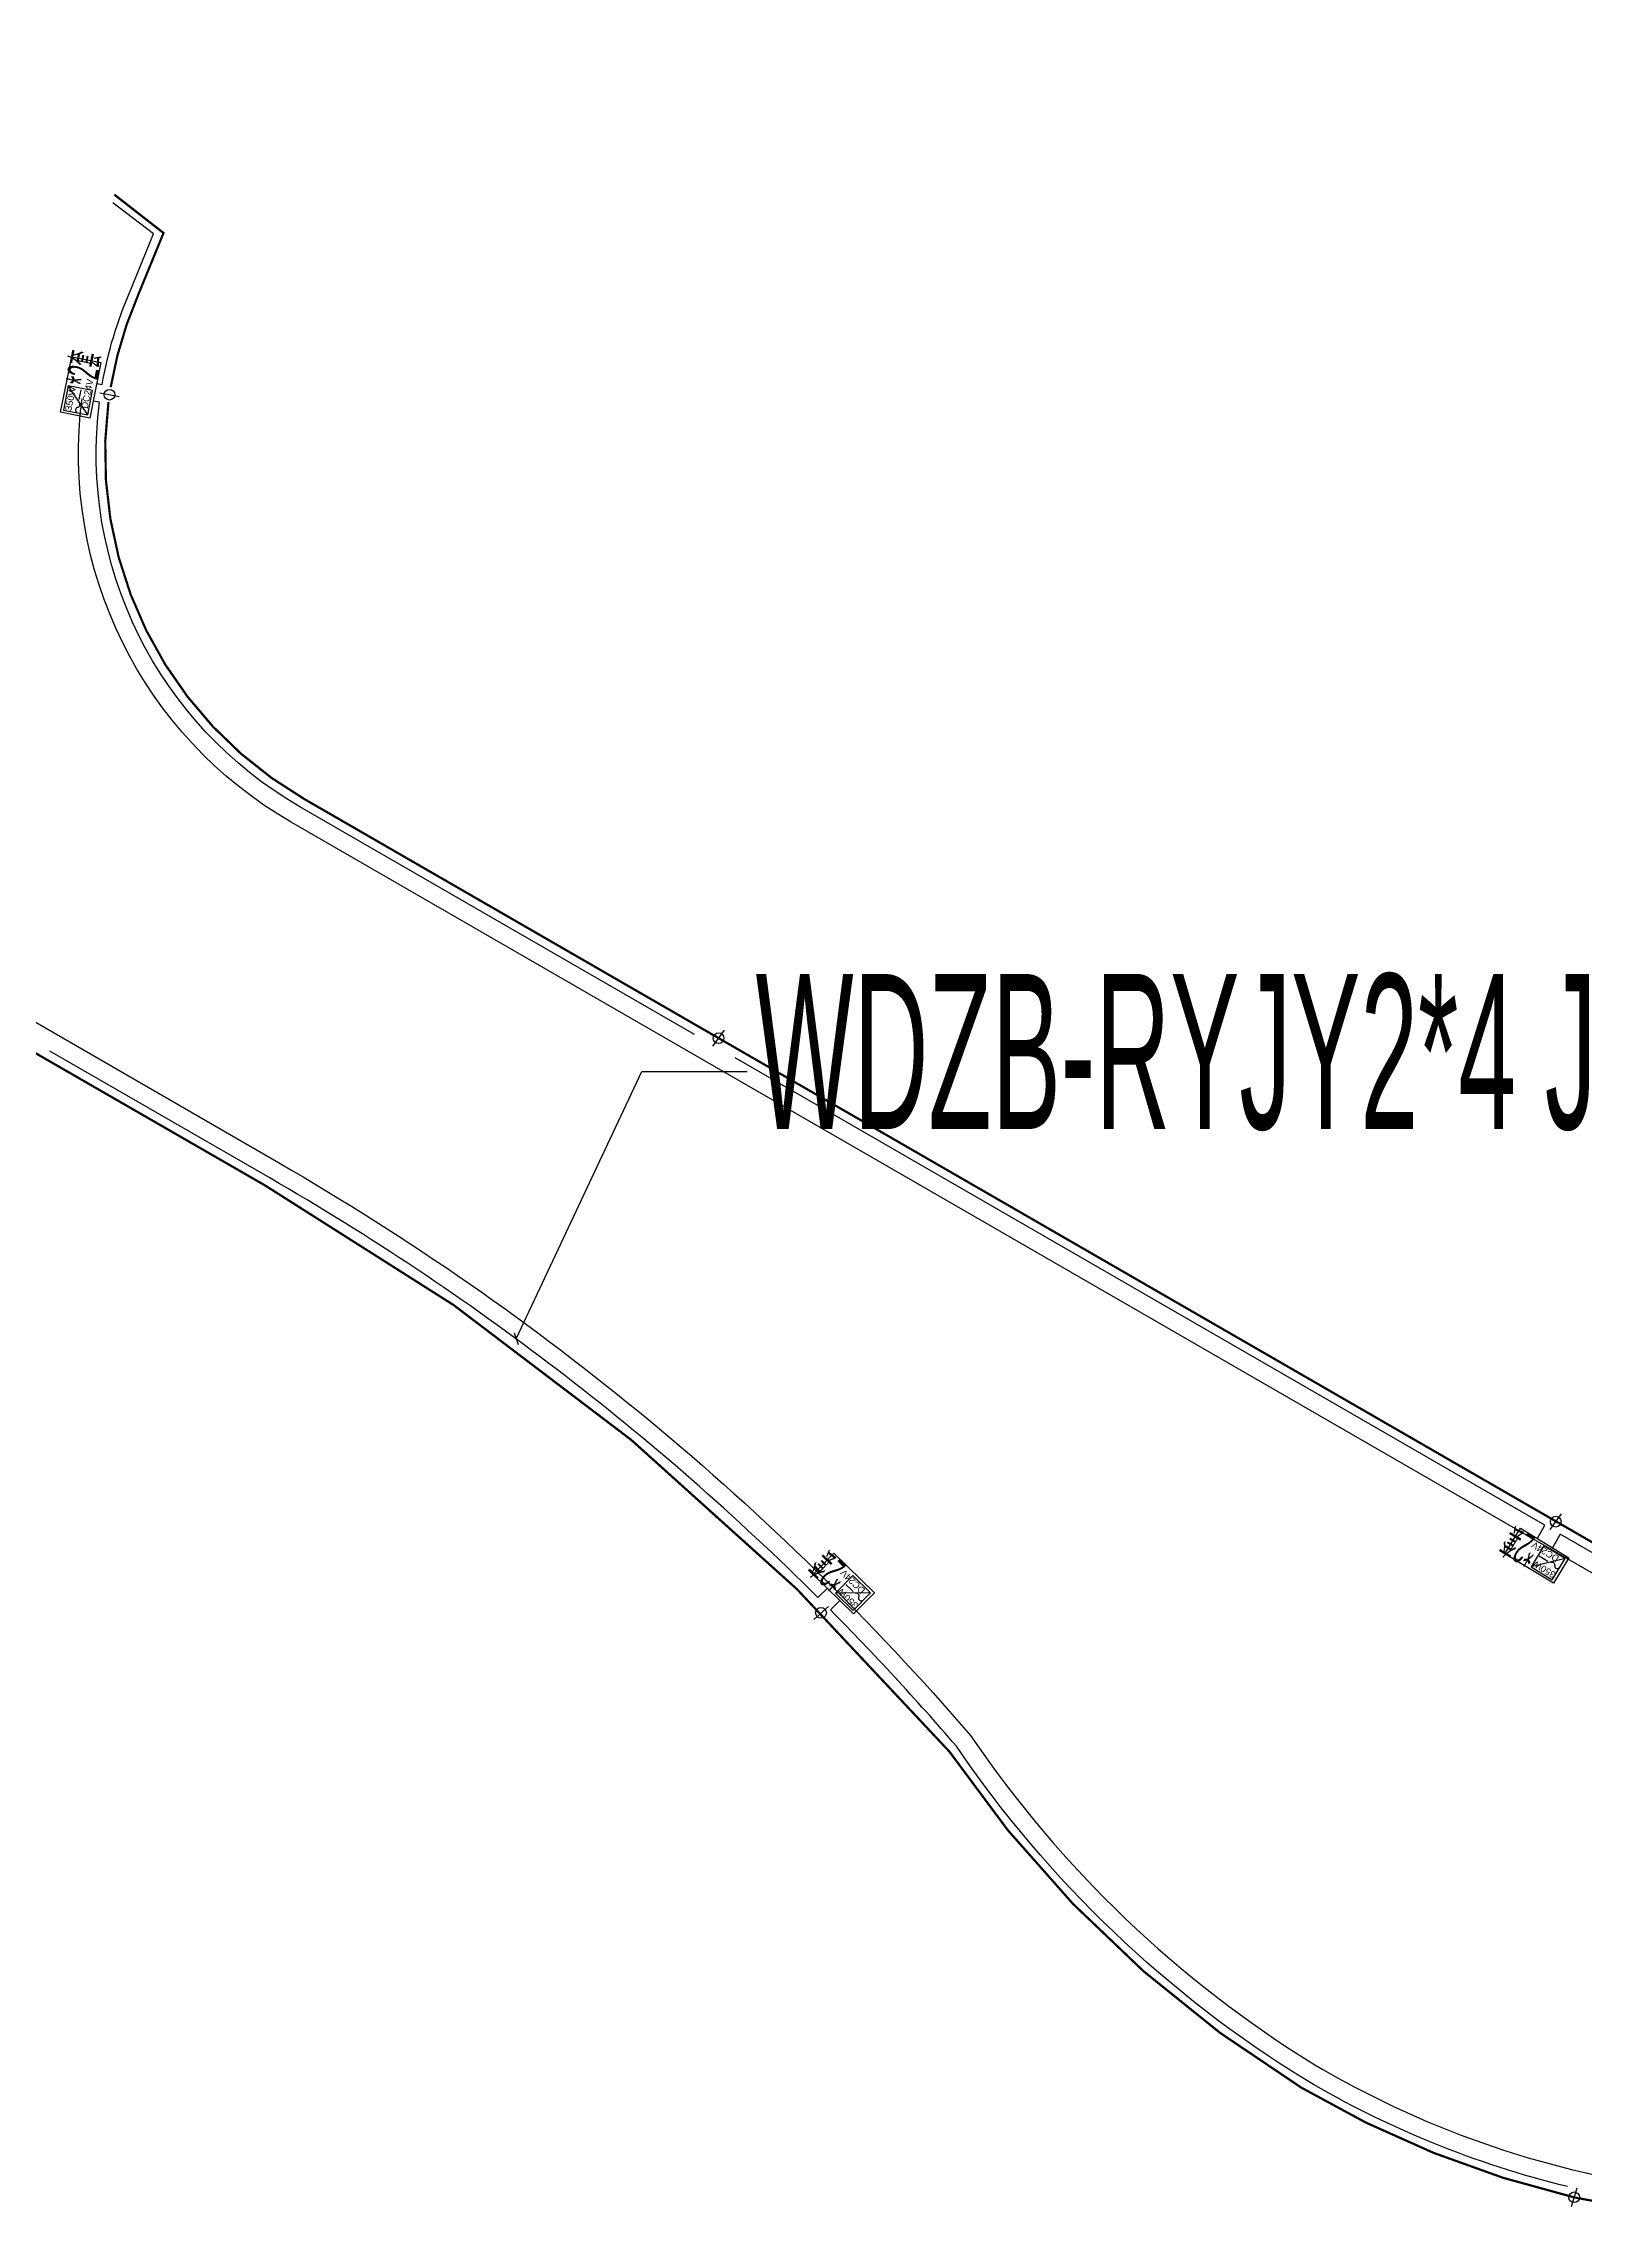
# Model space of a CAD drawing. Header units: inches. Extents: x -187843 to 1582678, y -554589 to 1835338.
# Drawn here: x 1473307 to 1508085, y -372058 to -322810 of the extents above; entities that cross this region are included whole.
import ezdxf
from ezdxf import colors
from ezdxf.entities.mleader import LeaderData, LeaderLine
from ezdxf.lldxf.tags import DXFTag
from ezdxf.math import Vec2, Vec3

# ---------------------------------------------------------------- set-up
doc = ezdxf.new("R2010")
doc.units = ezdxf.units.IN
doc.header["$MEASUREMENT"] = 0
doc.layers.get('0').update_dxf_attribs({"color": 253})
for name, color, linetype in [('0-LIGHT-TXT', 90, 'Continuous'), ('0-SL01', 1, 'Continuous'), ('0-开关电源', 3, 'Continuous'), ('LT-220V', 5, 'Continuous'), ('LT-24V', 4, 'Continuous')]:
    doc.layers.add(name, color=color, linetype=linetype)
doc.styles.add('SMDEI', font='smsim.shx', dxfattribs={"width": 0.75, "bigfont": 'smfs.shx'})
doc.styles.get("Standard").update_dxf_attribs({"font": 'arial.ttf'})
tags = doc.linetypes.add('SL01_LINE', pattern='A,0.3,-0.3,["SL01",Standard,S=0.2,R=-0.1,X=-0.1,Y=-0.1],-1.2', length=1.8).pattern_tags.tags
tags[6] = DXFTag(74, 10)

# ---------------------------------------------------------------- blocks, each defined once
blk = doc.blocks.new('LEDDR01')
at = {"layer": '0-开关电源'}
for p, q in [((-224, 0), (224, 448)), ((19, 205), (198, 205))]:
    blk.add_line(p, q, dxfattribs=at)
blk.add_lwpolyline([(-224, 0), (224, 0), (224, 448), (-224, 448)], close=True, dxfattribs=at)
for centre, start, end in [((-171, 187), 19.4712, 160.5288), ((-81, 219), 199.4712, 340.5288)]:
    blk.add_arc(centre, 47.5, start, end, dxfattribs=at)
at = {"color": 3}
for s, p in [('350W', (-219, 302)), ('DC24V', (-122, 21))]:
    blk.add_text(s, height=120, dxfattribs=at).set_placement(p)
blk = doc.blocks.new('分割')
at = {"layer": 'LT-220V'}
blk.add_lwpolyline([(-168, 141), (166, -144)], dxfattribs=at)
blk.add_circle((0, 0), 121, dxfattribs=at)
blk = doc.blocks.new('_Oblique')
at = {"color": 0, "linetype": 'ByBlock', "lineweight": -2}
blk.add_line((-0.5, -0.5), (0.5, 0.5), dxfattribs=at)

msp = doc.modelspace()

# ---------------------------------------------------------------- linework, layer by layer
at = {"layer": '0-LIGHT-TXT', "color": 7}
for points in [[(1473691, -331135), (1473940, -329880), (1474599, -330011), (1474350, -331266)], [(1507388, -357577), (1506293, -356914), (1506641, -356339), (1507736, -357002)], [(1491590, -358273), (1490676, -357378), (1491146, -356898), (1492060, -357793)]]:
    msp.add_lwpolyline(points, close=True, dxfattribs=at)
at = {"layer": '0-SL01', "linetype": 'SL01_LINE', "const_width": 50}
for points in [[(1493918, -204810), (1494633, -203845, -0.353767), (1529133, -358703, -0.246324), (1523001, -363145, 0.410153)], [(1474821, -330567, -0.060774), (1475444, -328478), (1476013, -327087), (1474903, -326220)], [(1522902, -363158, -0.165239), (1517758, -362137), (1479193, -339871, -0.303299), (1474770, -330904, -2.445332)], [(1467631, -342441), (1478311, -348599, -0.084112), (1493752, -361381, 0.105979), (1501693, -368968, 0.075924), (1507856, -371448, 0.075924)], [(1507856, -371448, 0.188794), (1523736, -369175)]]:
    msp.add_lwpolyline(points, format="xyb", dxfattribs=at)
at = {"layer": 'LT-220V'}
for points in [[(1511191, -327207), (1511544, -326931), (1511630, -322605), (1542982, -323509, 0.277279), (1494167, -200439), (1492640, -196476)], [(1454973, -332553, 0.076951), (1461749, -338330), (1463408, -339303), (1467851, -341860), (1478611, -348080, -0.084256), (1494229, -361015, 0.106264), (1502003, -368454, 0.075863), (1507993, -370864, 0.189866), (1523518, -368609, 0.13668), (1532051, -359571, 0.068485), (1543130, -326144), (1542343, -325999, 0.004148), (1542714, -323902), (1512022, -323016), (1511940, -327129), (1511191, -327207)], [(1511191, -327207), (1512138, -327228), (1512218, -323222), (1541065, -324054, -0.072826), (1529670, -358970, -0.24959), (1522981, -363753, -0.165239), (1517458, -362656), (1478893, -340391, -0.303299), (1474175, -330826)]]:
    msp.add_lwpolyline(points, format="xyb", dxfattribs=at)
at = {"layer": 'LT-24V', "color": 4}
for points in [[(1474504, -330489), (1474628, -330511, -0.060092), (1475260, -328400), (1475790, -327105), (1474872, -326408)], [(1487996, -345184), (1479093, -340044, -0.302446), (1474568, -330906), (1474436, -330883)], [(1491000, -357687), (1490785, -357900, 0.064993), (1478411, -348426), (1473448, -345564)], [(1526718, -361851, -0.120846), (1523030, -363343, -0.168393), (1517658, -362310), (1507540, -356468), (1507363, -356776)], [(1507701, -371205, -0.073526), (1501797, -368797, -0.106073), (1493911, -361259, 0.017401), (1491068, -358183), (1491282, -357971)]]:
    msp.add_lwpolyline(points, format="xyb", dxfattribs=at)
msp.add_lwpolyline([(1507016, -356576), (1507194, -356268), (1488915, -345715)], dxfattribs=at)

# ---------------------------------------------------------------- block references
at = {"layer": '0-开关电源', "color": 3}
for p, xscale, yscale, zscale, rotation in [((1474356, -330919), 1.249999999999999, 1.249999999999999, 1.249999999999999, 78.78461385459855), ((1507412, -356878), 1.25, 1.25, 1.25, 148.8026925538351), ((1491773, -357599), 1.249999999999999, 1.249999999999999, 1.249999999999999, 135.5994121060023)]:
    msp.add_blockref('LEDDR01', p, dxfattribs=dict(at, xscale=xscale, yscale=yscale, zscale=zscale, rotation=rotation))
at = {"layer": 'LT-220V'}
for p, rotation in [((1474793, -330739), 29.42326963742232), ((1488542, -345269), 94.66288381645005), ((1507438, -356188), 94.66288381645005), ((1490854, -358249), 82.07687138834517), ((1507855, -371446), 113.9980802505513)]:
    msp.add_blockref('分割', p, dxfattribs=dict(at, rotation=rotation))

# ---------------------------------------------------------------- texts
at = {"layer": '0-LIGHT-TXT', "color": 7, "style": 'SMDEI', "width": 0.5}
for rotation, p in [(78.7846, (1474482, -330602)), (148.8027, (1507157, -356651)), (135.5994, (1491577, -357320))]:
    msp.add_text('*2套', height=700, rotation=rotation, dxfattribs=at).set_placement(p)
msp.add_text('WDZB-RYJY2*4 JDG20 SCE/WC', height=3500, dxfattribs=at).set_placement((1489379, -347321))

# ---------------------------------------------------------------- leaders
at = {"layer": '0-LIGHT-TXT', "color": 7}
ml = msp.add_multileader_mtext('Standard', dxfattribs=at)
ml.set_content('', color=7)
ml.set_leader_properties()
ml.set_arrow_properties(name='OBLIQUE')
ml.build(insert=Vec2(0, 0))
ml.multileader.update_dxf_attribs({"text_right_attachment_type": 6, "dogleg_length": 0.36, "arrow_head_size": 200})
ctx = ml.context
ctx.base_point, ctx.char_height, ctx.arrow_head_size, ctx.landing_gap_size, ctx.plane_origin = Vec3(1489184, -346026), 0.18, 200, 0.09, Vec3(1484221, -351398)
ctx.right_attachment = 6
notes = []
notes.append((ctx, [(0, (1, 1, 0), (1486809, -346026), (1, 0), 2375, [(0, [(1483973, -352057)], 0, [])])]))
ctx.mtext.insert, ctx.mtext.flow_direction = Vec3(1489184, -346025), 5
for ctx, leaders in notes:
    for number, flags, end, landing, length, lines in leaders:
        leader = LeaderData()
        leader.index, (leader.has_last_leader_line, leader.has_dogleg_vector, leader.attachment_direction) = number, flags
        leader.last_leader_point, leader.dogleg_vector, leader.dogleg_length = Vec3(end), Vec3(landing), length
        for number, points, colour, breaks in lines:
            line = LeaderLine()
            line.index, line.vertices, line.color, line.breaks = number, Vec3.list(points), colors.encode_raw_color(colour), breaks
            leader.lines.append(line)
        ctx.leaders.append(leader)

doc.saveas('drawing.dxf')
